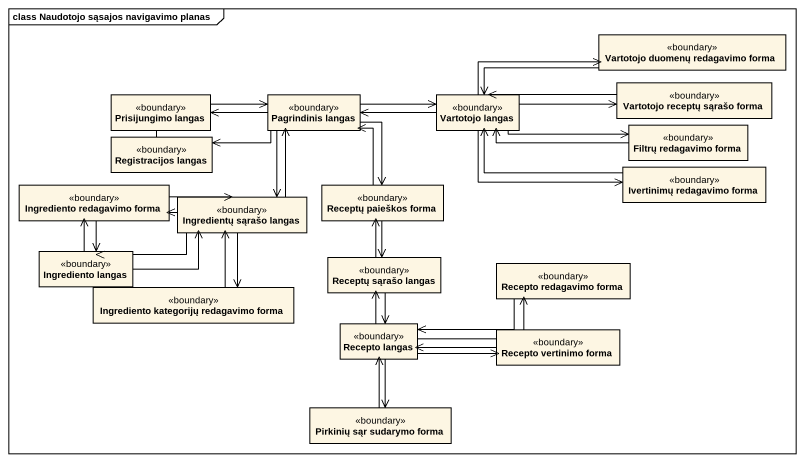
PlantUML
@startuml
mainframe class Naudotojo sąsajos navigavimo planas
hide circle
hide empty members
class "Vartotojo duomenų redagavimo forma" as Vartotojo_duomenų <<boundary>>
class "Prisijungimo langas" as Prisijungimo_langas <<boundary>>
class "Pagrindinis langas" as Pagrindinis_langas <<boundary>>
class "Vartotojo langas" as Vartotojo_langas <<boundary>>
class "Vartotojo receptų sąrašo forma" as Vartotojo_receptų_sąrašo <<boundary>>
class "Registracijos langas" as Registracijos_langas <<boundary>>
class "Filtrų redagavimo forma" as Filtrų_redagavimo_forma <<boundary>>
class "Ingrediento redagavimo forma" as Ingrediento_redagavimo_forma <<boundary>>
class "Receptų paieškos forma" as Receptų_paieškos_forma <<boundary>>
class "Ivertinimų redagavimo forma" as Ivertinimų_redagavimo_forma <<boundary>>
class "Ingredientų sąrašo langas" as Ingredientų_sąrašo_langas <<boundary>>
class "Ingrediento langas" as Ingrediento_langas <<boundary>>
class "Receptų sąrašo langas" as Receptų_sąrašo_langas <<boundary>>
class "Recepto redagavimo forma" as Recepto_redagavimo_forma <<boundary>>
class "Ingrediento kategorijų redagavimo forma" as Ingrediento_kategorijų <<boundary>>
class "Recepto langas" as Recepto_langas <<boundary>>
class "Recepto vertinimo forma" as Recepto_vertinimo_forma <<boundary>>
class "Pirkinių sąr sudarymo forma" as Pirkinių_sąr_sudarymo_forma <<boundary>>
Vartotojo_duomenų -left-> Vartotojo_langas
Prisijungimo_langas -right-> Pagrindinis_langas
Pagrindinis_langas -left-> Prisijungimo_langas
Pagrindinis_langas -right-> Vartotojo_langas
Pagrindinis_langas -left-> Registracijos_langas
Pagrindinis_langas --> Receptų_paieškos_forma
Pagrindinis_langas --> Ingredientų_sąrašo_langas
Vartotojo_langas -right-> Vartotojo_duomenų
Vartotojo_langas -left-> Pagrindinis_langas
Vartotojo_langas -right-> Vartotojo_receptų_sąrašo
Vartotojo_langas -right-> Filtrų_redagavimo_forma
Vartotojo_langas -right-> Ivertinimų_redagavimo_forma
Vartotojo_receptų_sąrašo -left-> Vartotojo_langas
Registracijos_langas -up- Prisijungimo_langas
Filtrų_redagavimo_forma -left-> Vartotojo_langas
Ingrediento_redagavimo_forma -right-> Ingredientų_sąrašo_langas
Ingrediento_redagavimo_forma --> Ingrediento_langas
Receptų_paieškos_forma -up-> Pagrindinis_langas
Receptų_paieškos_forma --> Receptų_sąrašo_langas
Ivertinimų_redagavimo_forma -left-> Vartotojo_langas
Ingredientų_sąrašo_langas -up-> Pagrindinis_langas
Ingredientų_sąrašo_langas -left-> Ingrediento_redagavimo_forma
Ingredientų_sąrašo_langas -left-> Ingrediento_langas
Ingredientų_sąrašo_langas --> Ingrediento_kategorijų
Ingrediento_langas -up-> Ingrediento_redagavimo_forma
Ingrediento_langas -right-> Ingredientų_sąrašo_langas
Receptų_sąrašo_langas -up-> Receptų_paieškos_forma
Receptų_sąrašo_langas --> Recepto_langas
Recepto_redagavimo_forma -left-> Recepto_langas
Ingrediento_kategorijų -up-> Ingredientų_sąrašo_langas
Recepto_langas -up-> Receptų_sąrašo_langas
Recepto_langas -right-> Recepto_redagavimo_forma
Recepto_langas -right-> Recepto_vertinimo_forma
Recepto_langas --> Pirkinių_sąr_sudarymo_forma
Recepto_vertinimo_forma -left-> Recepto_langas
Pirkinių_sąr_sudarymo_forma -up-> Recepto_langas
@enduml
